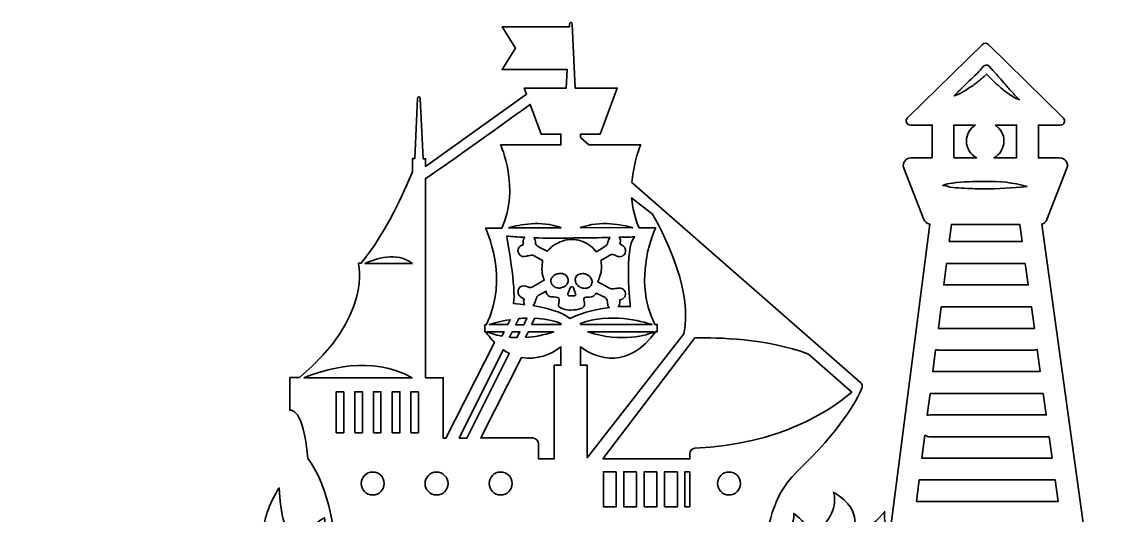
# Model space of a CAD drawing. Header units: millimetres. Extents: x 49 to 294, y 47 to 321.
# Drawn here: x 49.4 to 294.3, y 210.6 to 321.1 of the extents above; entities that cross this region are included whole.
import ezdxf

# ---------------------------------------------------------------- set-up
doc = ezdxf.new("R2010")
doc.units = ezdxf.units.MM
doc.header["$MEASUREMENT"] = 0
doc.layers.add('Layer 1', color=7, linetype='Continuous', lineweight=0)

msp = doc.modelspace()

# ---------------------------------------------------------------- linework, layer by layer
at = {"layer": 'Layer 1', "color": 18, "lineweight": 35, "true_color": 0x000000}
for points, knots in [([(291.22, 202.88), (291.22, 202.88), (287.94, 202.88), (287.94, 202.88), (287.94, 202.88), (277.88, 275.8), (277.88, 275.8), (278.38, 275.94), (278.8, 276.33), (279.01, 276.82), (279.01, 276.82), (283.49, 288.33), (283.49, 288.33), (283.92, 289.42), (283.1, 290.62), (281.9, 290.62), (281.9, 290.62), (277.11, 290.62), (277.11, 290.62), (277.11, 290.62), (277.11, 297.96), (277.11, 297.96), (277.11, 297.96), (282.01, 297.96), (282.01, 297.96), (282.86, 297.96), (283.32, 298.98), (282.68, 299.58), (282.68, 299.58), (265.89, 316.05), (265.89, 316.05), (265.5, 316.44), (264.9, 316.44), (264.55, 316.05), (264.55, 316.05), (247.76, 299.58), (247.76, 299.58), (247.16, 298.98), (247.54, 297.96), (248.43, 297.96), (248.43, 297.96), (253.33, 297.96), (253.33, 297.96), (253.33, 297.96), (253.33, 290.65), (253.33, 290.65), (253.33, 290.65), (248.53, 290.65), (248.53, 290.65), (247.37, 290.65), (246.52, 289.49), (246.94, 288.36), (246.94, 288.36), (251.42, 276.86), (251.42, 276.86), (251.67, 276.3), (252.17, 275.87), (252.77, 275.8), (252.77, 275.8), (243.77, 205.74), (243.77, 205.74), (243.35, 207.54), (242.61, 208.77), (242.61, 210.54), (242.61, 210.82), (242.64, 211.1), (242.68, 211.42), (241.34, 209.73), (238.62, 206.97), (236.36, 206.97), (236.29, 206.97), (236.18, 206.97), (236.11, 206.97), (236.11, 207.15), (236.11, 207.33), (236.11, 207.5), (236.11, 211.7), (235.02, 213.32), (231.21, 215.72), (231.39, 215.19), (231.46, 214.59), (231.46, 214.03), (231.46, 210.71), (228.74, 207.22), (225.78, 206.13), (225.39, 208.56), (224.08, 209.41), (222.32, 211), (222.32, 211), (222.32, 210.96), (222.32, 210.96), (222.32, 206.2), (218.79, 205.25), (216.18, 202.88), (216.25, 207.36), (217.35, 214.81), (222.85, 220.13), (232.94, 229.91), (236.36, 236.15), (237.56, 239.08), (237.6, 239.15), (237.6, 239.18), (237.6, 239.29), (237.7, 239.61), (237.67, 239.99), (237.35, 240.21), (237.35, 240.21), (186.06, 285.15), (186.06, 285.15), (186.41, 289.98), (188.03, 293.58), (188.03, 293.58), (188.03, 293.58), (176.42, 293.58), (176.42, 293.58), (176.42, 293.58), (174.55, 295.2), (174.55, 295.2), (174.55, 295.2), (174.55, 295.98), (174.55, 295.98), (174.55, 295.98), (178.96, 295.98), (178.96, 295.98), (178.96, 295.98), (182.77, 306.28), (182.77, 306.28), (182.77, 306.28), (173.35, 306.28), (173.35, 306.28), (173.35, 306.28), (172.65, 320.6), (172.65, 320.6), (172.61, 321.1), (172.12, 321.1), (172.09, 320.6), (172.09, 320.6), (172.05, 319.97), (172.05, 319.97), (172.05, 319.97), (156.99, 319.97), (156.99, 319.97), (156.99, 319.97), (159.98, 315.24), (159.98, 315.24), (159.98, 315.24), (156.95, 310.41), (156.95, 310.41), (156.95, 310.41), (171.56, 310.41), (171.56, 310.41), (171.56, 310.41), (171.34, 306.28), (171.34, 306.28), (171.34, 306.28), (161.92, 306.28), (161.92, 306.28), (161.92, 306.28), (162.45, 304.91), (162.45, 304.91), (162.45, 304.91), (139.81, 288.71), (139.81, 288.71), (139.81, 288.71), (139.81, 290.44), (139.81, 290.44), (139.81, 290.44), (139.28, 290.44), (139.28, 290.44), (139.28, 290.44), (138.61, 303.95), (138.61, 303.95), (138.57, 304.45), (138.08, 304.45), (138.04, 303.95), (138.04, 303.95), (137.41, 290.48), (137.41, 290.48), (137.41, 290.48), (136.88, 290.48), (136.88, 290.48), (136.88, 290.48), (136.88, 287.51), (136.88, 287.51), (135.08, 283.1), (131.13, 274.18), (125.41, 267.02), (125.41, 267.02), (124.78, 267.02), (124.78, 267.02), (124.78, 267.02), (127.99, 255.06), (111.55, 241.41), (111.55, 241.41), (109.43, 241.41), (109.43, 241.41), (109.43, 241.41), (109.43, 234.1), (109.43, 234.1), (109.43, 234.1), (112.57, 234.88), (113.42, 223.31), (113.42, 223.31), (118.29, 217.91), (119.77, 203.55), (118.53, 204.86), (117.62, 206.9), (117.16, 210.01), (114.94, 208.84), (113.74, 207.26), (113.74, 205), (113.74, 204.54), (113.81, 204.05), (113.88, 203.52), (107.63, 205.46), (107.39, 211.24), (107.03, 216.71), (104.67, 213.01), (103.47, 209.48), (103.47, 206.13), (103.47, 204.01), (103.96, 201.89), (104.95, 199.85), (104.7, 199.88), (104.49, 199.88), (104.25, 199.85), (103.12, 199.74), (102.13, 199.04), (101.32, 198.3), (94.79, 192.72), (92.32, 182.84), (95.46, 174.87), (97.47, 169.76), (101.6, 165.03), (101.04, 159.56), (100.75, 156.84), (99.34, 154.38), (97.83, 152.08), (95.5, 148.52), (92.82, 145.03), (89.25, 142.7), (88.41, 142.17), (87.49, 141.68), (86.54, 141.29), (85.2, 142.38), (83.78, 143.33), (82.87, 144.85), (81.67, 146.93), (81.49, 149.3), (82.16, 151.59), (82.87, 153.99), (84.07, 156.17), (84.6, 158.61), (85.09, 160.87), (85.02, 163.58), (83.08, 165.14), (82.66, 165.49), (82.2, 165.77), (81.67, 165.98), (80.08, 166.65), (78.21, 166.69), (76.52, 166.3), (74.26, 165.77), (72, 164.39), (70.56, 162.6), (70.06, 162), (69.67, 161.33), (69.39, 160.62), (69.29, 160.41), (69.25, 160.09), (69.43, 159.95), (69.57, 159.84), (69.74, 159.91), (69.92, 159.95), (71.75, 160.58), (72.85, 162.21), (74.4, 163.27), (75.92, 164.29), (77.82, 164.71), (79.62, 164.39), (81.88, 163.97), (82.59, 162.17), (82.41, 160.06), (81.88, 154.87), (77.51, 153.14), (77.51, 147.81), (77.51, 144.64), (78.85, 141.71), (80.29, 140.19), (79.16, 140.26), (78.07, 140.51), (77.05, 140.93), (74.51, 141.96), (72, 142.95), (69.71, 144.36), (62.79, 148.55), (58.53, 148.59), (55.17, 146.97), (51.82, 145.34), (49.53, 141.78), (49.42, 138.11), (49.39, 136.7), (49.67, 135.22), (50.38, 134.02), (52, 131.3), (56.09, 130.39), (58.7, 132.19), (59.94, 133.03), (60.89, 134.37), (62.09, 135.22), (62.09, 135.29), (62.09, 135.29), (62.09, 135.33), (62.09, 135.36), (62.09, 135.4), (62.05, 135.4), (62.05, 135.43), (62.02, 135.47), (62.02, 135.5), (61.98, 135.57), (61.95, 135.64), (61.91, 135.68), (61.88, 135.71), (61.84, 135.75), (61.84, 135.75), (61.81, 135.75), (61.81, 135.78), (61.77, 135.78), (61.74, 135.82), (61.7, 135.82), (61.7, 135.85), (61.7, 135.85), (61.63, 135.89), (61.63, 135.89), (61.59, 135.89), (61.56, 135.93), (61.56, 135.93), (61.45, 135.96), (61.31, 136), (61.17, 136), (61.14, 136), (61.14, 136), (61.1, 136), (61, 136), (60.85, 136.03), (60.78, 136.07), (60.71, 136.07), (60.71, 136.1), (60.64, 136.1), (59.97, 136), (59.37, 135.75), (58.81, 135.43), (58.14, 135.04), (57.57, 134.48), (56.83, 134.23), (55.03, 133.6), (53.02, 135.18), (52.74, 137.05), (52.46, 138.92), (53.55, 140.79), (55.03, 141.92), (56.59, 143.09), (58.6, 143.69), (60.57, 143.47), (63.85, 143.16), (66.5, 140.86), (69.39, 139.21), (72.57, 137.41), (76.2, 136.35), (79.83, 136.17), (79.94, 135.71), (80.36, 135.33), (80.82, 135.33), (81.17, 135.33), (81.49, 135.57), (81.6, 136.14), (81.88, 136.14), (82.2, 136.17), (82.48, 136.21), (82.55, 135.68), (82.8, 135.43), (83.04, 135.43), (83.4, 135.43), (83.78, 135.82), (84, 136.38), (84.38, 136.45), (84.7, 136.49), (85.09, 136.56), (85.34, 136.17), (85.76, 136), (86.18, 136), (86.82, 136), (87.45, 136.38), (87.52, 137.12), (87.81, 137.2), (88.09, 137.3), (88.41, 137.37), (88.79, 137.05), (89.15, 136.88), (89.54, 136.88), (90.17, 136.88), (90.7, 137.34), (90.88, 138.15), (91.37, 138.32), (91.83, 138.5), (92.32, 138.68), (92.46, 138.04), (92.75, 137.76), (93.06, 137.76), (93.59, 137.76), (94.26, 138.5), (94.54, 139.49), (95.25, 139.74), (95.96, 140.02), (96.66, 140.26), (96.91, 140.34), (97.3, 140.44), (97.44, 140.19), (96.84, 138.85), (96.2, 137.48), (95.53, 136.1), (89.11, 134.44), (82.34, 134.13), (76.31, 131.13), (75.67, 130.81), (75, 130.46), (74.4, 130.07), (73.38, 129.65), (72.5, 129.01), (71.93, 127.92), (71.33, 127.14), (70.91, 126.26), (70.8, 125.2), (70.49, 122.03), (72.74, 118.89), (74.33, 116.21), (73.17, 115.89), (72.07, 115.53), (70.91, 115.22), (67.31, 114.19), (63.57, 113.1), (60.82, 110.6), (58.07, 108.09), (56.52, 103.75), (58.42, 100.54), (60.68, 96.63), (66.53, 96.13), (69.04, 92.36), (70.2, 90.63), (70.41, 88.55), (70.49, 86.43), (70.52, 86.4), (70.52, 86.4), (70.56, 86.36), (70.63, 86.32), (70.66, 86.29), (70.7, 86.29), (70.7, 86.29), (70.7, 86.29), (70.7, 86.25), (70.73, 86.25), (70.77, 86.22), (70.77, 86.22), (70.8, 86.22), (70.8, 86.22), (70.84, 86.22), (70.84, 86.22), (70.87, 86.25), (70.87, 86.25), (70.91, 86.29), (70.91, 86.29), (70.94, 86.32), (70.94, 86.32), (70.98, 86.36), (70.98, 86.36), (70.98, 86.4), (71.01, 86.43), (71.05, 86.43), (72.04, 90.56), (70.2, 95.29), (66.53, 97.44), (64.7, 98.53), (62.34, 99.17), (61.31, 101.07), (60.22, 103.01), (61.1, 105.59), (62.72, 107.1), (64.35, 108.62), (66.53, 109.36), (68.69, 110.07), (69.07, 110.21), (69.53, 110.31), (69.92, 110.45), (70.13, 110), (70.52, 109.75), (70.91, 109.75), (71.4, 109.75), (71.86, 110.17), (71.9, 111.16), (71.9, 111.16), (71.9, 111.13), (71.9, 111.13), (72.64, 111.37), (73.38, 111.62), (74.15, 111.83), (74.54, 111.48), (75, 111.3), (75.42, 111.3), (75.92, 111.3), (76.27, 111.62), (76.27, 112.36), (76.27, 112.43), (76.27, 112.47), (76.27, 112.54), (76.41, 112.61), (76.59, 112.64), (76.73, 112.68), (76.8, 112.47), (76.84, 112.29), (76.94, 112.11), (77.19, 111.55), (77.4, 110.95), (77.58, 110.31), (77.79, 109.61), (77.89, 108.87), (77.96, 108.16), (78, 107.91), (78.18, 107.56), (78.35, 107.67), (78.42, 107.7), (78.42, 107.74), (78.46, 107.77), (79.41, 109.15), (79.66, 110.95), (79.23, 112.54), (79.76, 112.68), (80.29, 113.07), (80.29, 113.81), (80.29, 113.88), (80.29, 113.88), (80.29, 113.95), (80.57, 114.05), (80.82, 114.19), (81.14, 114.34), (81.53, 114.55), (81.99, 114.76), (82.37, 115.01), (82.62, 114.79), (82.94, 114.72), (83.29, 114.72), (83.89, 114.72), (84.46, 115.08), (84.46, 115.92), (84.46, 116.03), (84.46, 116.17), (84.42, 116.31), (84.81, 116.56), (85.16, 116.84), (85.55, 117.09), (85.8, 116.84), (86.18, 116.7), (86.57, 116.7), (87.28, 116.7), (87.95, 117.19), (87.95, 118.18), (87.95, 118.39), (87.91, 118.57), (87.88, 118.78), (88.3, 119.1), (88.72, 119.45), (89.18, 119.77), (89.32, 119.66), (89.57, 119.59), (89.82, 119.59), (90.63, 119.59), (91.79, 120.19), (91.79, 121.21), (91.79, 121.39), (91.76, 121.57), (91.72, 121.74), (91.86, 121.85), (92.04, 121.99), (92.18, 122.13), (92.64, 122.52), (93.13, 122.91), (93.59, 123.3), (93.7, 123.3), (93.8, 123.26), (93.91, 123.26), (94.93, 123.26), (95.89, 123.72), (95.89, 124.57), (95.89, 124.74), (95.81, 124.95), (95.74, 125.17), (96.13, 125.55), (96.59, 125.94), (96.98, 126.33), (97.23, 126.22), (97.47, 126.15), (97.68, 126.15), (98.53, 126.15), (99.02, 126.89), (99.02, 127.67), (99.02, 127.92), (98.99, 128.09), (98.92, 128.34), (100.47, 130.14), (101.81, 132.04), (102.83, 134.2), (103.12, 130.1), (101.18, 126.15), (98.85, 122.84), (96.52, 119.49), (93.63, 116.52), (91.55, 112.99), (89.15, 109.01), (87.81, 104.49), (87.63, 99.84), (87.56, 97.75), (87.7, 95.6), (88.58, 93.7), (89.11, 92.53), (89.85, 91.55), (90.7, 90.59), (93.03, 87.98), (96.13, 85.97), (99.55, 85.2), (102.98, 84.46), (106.79, 85.09), (109.61, 87.14), (112.47, 89.22), (114.23, 92.78), (113.84, 96.27), (113.49, 99.41), (111.58, 102.55), (112.61, 105.55), (113.24, 107.35), (114.94, 108.73), (116.84, 108.97), (118.75, 109.26), (120.69, 108.48), (121.99, 107.07), (124.07, 104.81), (124.04, 100.89), (121.92, 98.64), (120.9, 97.54), (119.49, 96.84), (118.39, 95.74), (116.84, 94.19), (116.24, 92), (116.13, 89.78), (116.17, 89.68), (116.21, 89.54), (116.24, 89.46), (116.28, 89.43), (116.28, 89.39), (116.31, 89.36), (116.31, 89.32), (116.35, 89.32), (116.35, 89.29), (116.35, 89.29), (116.38, 89.25), (116.38, 89.25), (116.42, 89.25), (116.42, 89.22), (116.45, 89.22), (116.49, 89.25), (116.52, 89.25), (116.52, 89.29), (116.56, 89.32), (116.59, 89.32), (116.59, 89.36), (116.59, 89.36), (116.63, 89.39), (116.63, 89.39), (116.66, 89.43), (116.7, 89.46), (116.7, 89.46), (116.73, 89.5), (116.73, 89.54), (116.77, 89.54), (116.77, 89.57), (116.8, 89.57), (116.8, 89.61), (116.8, 89.64), (116.84, 89.68), (116.84, 89.68), (117.09, 90.63), (117.4, 91.55), (117.93, 92.36), (117.86, 92.04), (117.86, 91.69), (117.86, 91.37), (117.86, 89.22), (119.17, 87.35), (121, 86.5), (121, 86.5), (120.61, 81.99), (120.61, 81.99), (120.61, 81.99), (117.19, 81.99), (117.19, 81.99), (116.31, 81.99), (115.57, 81.28), (115.57, 80.36), (115.57, 79.48), (116.28, 78.74), (117.19, 78.74), (117.19, 78.74), (120.33, 78.74), (120.33, 78.74), (120.33, 78.74), (118.82, 61.17), (118.82, 61.17), (118.64, 59.27), (116.77, 58), (114.97, 58.6), (108.55, 60.75), (105.06, 65.44), (103.12, 69.64), (104.32, 68.47), (105.94, 67.77), (107.6, 67.66), (107.99, 67.63), (108.16, 68.05), (107.95, 68.37), (105.59, 71.01), (103.82, 73.87), (102.98, 77.36), (102.91, 77.72), (102.45, 77.79), (102.24, 77.51), (98.11, 71.51), (98.78, 67.45), (98.85, 66.78), (98.88, 66.36), (99.48, 66.25), (99.66, 66.68), (100.15, 67.84), (100.68, 68.93), (101.46, 69.89), (104.78, 49.04), (120.79, 46.85), (123.08, 46.64), (123.08, 46.64), (123.08, 46.6), (123.08, 46.6), (123.08, 46.6), (123.15, 46.6), (123.23, 46.6), (123.3, 46.6), (123.37, 46.6), (123.37, 46.6), (123.37, 46.6), (123.37, 46.64), (123.37, 46.64), (125.62, 46.85), (141.11, 49), (144.85, 68.79), (144.85, 68.79), (144.85, 54.79), (144.85, 54.79), (144.85, 53.2), (146.12, 51.93), (147.71, 51.93), (149.3, 51.93), (150.57, 53.2), (150.57, 54.79), (150.57, 54.79), (150.57, 197.17), (150.57, 197.17), (150.57, 197.17), (291.43, 197.17), (291.43, 197.17), (293.02, 197.17), (294.29, 198.44), (294.29, 200.03), (294.08, 201.61), (292.81, 202.88), (291.22, 202.88)], [0, 0, 0, 0, 1, 1, 1, 2, 2, 2, 3, 3, 3, 4, 4, 4, 5, 5, 5, 6, 6, 6, 7, 7, 7, 8, 8, 8, 9, 9, 9, 10, 10, 10, 11, 11, 11, 12, 12, 12, 13, 13, 13, 14, 14, 14, 15, 15, 15, 16, 16, 16, 17, 17, 17, 18, 18, 18, 19, 19, 19, 20, 20, 20, 21, 21, 21, 22, 22, 22, 23, 23, 23, 24, 24, 24, 25, 25, 25, 26, 26, 26, 27, 27, 27, 28, 28, 28, 29, 29, 29, 30, 30, 30, 31, 31, 31, 32, 32, 32, 33, 33, 33, 34, 34, 34, 35, 35, 35, 36, 36, 36, 37, 37, 37, 38, 38, 38, 39, 39, 39, 40, 40, 40, 41, 41, 41, 42, 42, 42, 43, 43, 43, 44, 44, 44, 45, 45, 45, 46, 46, 46, 47, 47, 47, 48, 48, 48, 49, 49, 49, 50, 50, 50, 51, 51, 51, 52, 52, 52, 53, 53, 53, 54, 54, 54, 55, 55, 55, 56, 56, 56, 57, 57, 57, 58, 58, 58, 59, 59, 59, 60, 60, 60, 61, 61, 61, 62, 62, 62, 63, 63, 63, 64, 64, 64, 65, 65, 65, 66, 66, 66, 67, 67, 67, 68, 68, 68, 69, 69, 69, 70, 70, 70, 71, 71, 71, 72, 72, 72, 73, 73, 73, 74, 74, 74, 75, 75, 75, 76, 76, 76, 77, 77, 77, 78, 78, 78, 79, 79, 79, 80, 80, 80, 81, 81, 81, 82, 82, 82, 83, 83, 83, 84, 84, 84, 85, 85, 85, 86, 86, 86, 87, 87, 87, 88, 88, 88, 89, 89, 89, 90, 90, 90, 91, 91, 91, 92, 92, 92, 93, 93, 93, 94, 94, 94, 95, 95, 95, 96, 96, 96, 97, 97, 97, 98, 98, 98, 99, 99, 99, 100, 100, 100, 101, 101, 101, 102, 102, 102, 103, 103, 103, 104, 104, 104, 105, 105, 105, 106, 106, 106, 107, 107, 107, 108, 108, 108, 109, 109, 109, 110, 110, 110, 111, 111, 111, 112, 112, 112, 113, 113, 113, 114, 114, 114, 115, 115, 115, 116, 116, 116, 117, 117, 117, 118, 118, 118, 119, 119, 119, 120, 120, 120, 121, 121, 121, 122, 122, 122, 123, 123, 123, 124, 124, 124, 125, 125, 125, 126, 126, 126, 127, 127, 127, 128, 128, 128, 129, 129, 129, 130, 130, 130, 131, 131, 131, 132, 132, 132, 133, 133, 133, 134, 134, 134, 135, 135, 135, 136, 136, 136, 137, 137, 137, 138, 138, 138, 139, 139, 139, 140, 140, 140, 141, 141, 141, 142, 142, 142, 143, 143, 143, 144, 144, 144, 145, 145, 145, 146, 146, 146, 147, 147, 147, 148, 148, 148, 149, 149, 149, 150, 150, 150, 151, 151, 151, 152, 152, 152, 153, 153, 153, 154, 154, 154, 155, 155, 155, 156, 156, 156, 157, 157, 157, 158, 158, 158, 159, 159, 159, 160, 160, 160, 161, 161, 161, 162, 162, 162, 163, 163, 163, 164, 164, 164, 165, 165, 165, 166, 166, 166, 167, 167, 167, 168, 168, 168, 169, 169, 169, 170, 170, 170, 171, 171, 171, 172, 172, 172, 173, 173, 173, 174, 174, 174, 175, 175, 175, 176, 176, 176, 177, 177, 177, 178, 178, 178, 179, 179, 179, 180, 180, 180, 181, 181, 181, 182, 182, 182, 183, 183, 183, 184, 184, 184, 185, 185, 185, 186, 186, 186, 187, 187, 187, 188, 188, 188, 189, 189, 189, 190, 190, 190, 191, 191, 191, 192, 192, 192, 193, 193, 193, 194, 194, 194, 195, 195, 195, 196, 196, 196, 197, 197, 197, 198, 198, 198, 199, 199, 199, 200, 200, 200, 201, 201, 201, 202, 202, 202, 203, 203, 203, 204, 204, 204, 205, 205, 205, 206, 206, 206, 207, 207, 207, 208, 208, 208, 209, 209, 209, 210, 210, 210, 211, 211, 211, 212, 212, 212, 213, 213, 213, 214, 214, 214, 215, 215, 215, 216, 216, 216, 217, 217, 217, 218, 218, 218, 219, 219, 219, 220, 220, 220, 221, 221, 221, 222, 222, 222, 223, 223, 223, 224, 224, 224, 225, 225, 225, 226, 226, 226, 227, 227, 227, 228, 228, 228, 229, 229, 229, 230, 230, 230, 231, 231, 231, 232, 232, 232, 233, 233, 233, 234, 234, 234, 235, 235, 235, 236, 236, 236, 237, 237, 237, 238, 238, 238, 239, 239, 239, 240, 240, 240, 241, 241, 241, 242, 242, 242, 243, 243, 243, 244, 244, 244, 245, 245, 245, 246, 246, 246, 247, 247, 247, 248, 248, 248, 249, 249, 249, 250, 250, 250, 251, 251, 251, 252, 252, 252, 253, 253, 253, 254, 254, 254, 255, 255, 255, 256, 256, 256, 257, 257, 257, 258, 258, 258, 259, 259, 259, 260, 260, 260, 260]), ([(259.93, 306.25), (259.93, 306.25), (261.62, 307.87), (261.62, 307.87), (262.18, 308.4), (262.75, 308.96), (263.28, 309.49), (263.81, 310.02), (264.34, 310.59), (264.83, 311.15), (265.11, 311.5), (265.64, 311.54), (265.99, 311.22), (266.03, 311.19), (266.03, 311.19), (266.07, 311.15), (267.23, 309.92), (268.32, 308.65), (269.42, 307.38), (269.95, 306.74), (270.51, 306.11), (271.07, 305.51), (271.6, 304.87), (272.24, 304.27), (272.84, 303.64), (272.03, 303.95), (271.29, 304.38), (270.58, 304.87), (269.87, 305.36), (269.17, 305.89), (268.53, 306.46), (267.44, 307.38), (266.45, 308.4), (265.5, 309.42), (265.11, 309.03), (264.76, 308.72), (264.37, 308.36), (263.77, 307.83), (263.14, 307.34), (262.47, 306.88), (261.8, 306.42), (261.13, 306), (260.46, 305.58), (259.75, 305.19), (259.04, 304.8), (258.3, 304.52), (258.8, 305.15), (259.36, 305.68), (259.93, 306.25)], [0, 0, 0, 0, 1, 1, 1, 2, 2, 2, 3, 3, 3, 4, 4, 4, 5, 5, 5, 6, 6, 6, 7, 7, 7, 8, 8, 8, 9, 9, 9, 10, 10, 10, 11, 11, 11, 12, 12, 12, 13, 13, 13, 14, 14, 14, 15, 15, 15, 16, 16, 16, 16]), ([(170.14, 295.98), (170.14, 295.98), (170.14, 293.55), (170.14, 293.55), (170.14, 293.55), (156.63, 293.55), (156.63, 293.55), (156.63, 293.55), (161.01, 283.88), (156.92, 274.92), (156.92, 274.92), (153.25, 274.92), (153.25, 274.92), (153.25, 274.92), (158.71, 263.6), (153.39, 253.26), (153.39, 253.26), (153.11, 253.26), (153.11, 253.26), (153.11, 253.26), (153.11, 251.64), (153.11, 251.64), (153.11, 251.64), (153.32, 251.64), (153.32, 251.64), (153.95, 250.75), (154.59, 249.98), (155.26, 249.31), (155.26, 249.31), (144.39, 227.86), (144.39, 227.86), (144.39, 227.86), (143.79, 227.86), (143.79, 227.86), (143.79, 227.86), (143.79, 241.37), (143.79, 241.37), (143.79, 241.37), (139.81, 241.37), (139.81, 241.37), (139.81, 241.37), (139.81, 286.03), (139.81, 286.03), (144.14, 288.82), (159.28, 299.72), (163.27, 302.61), (163.27, 302.61), (165.73, 295.98), (165.73, 295.98), (165.73, 295.98), (170.14, 295.98), (170.14, 295.98), (170.14, 295.98), (170.14, 295.98), (170.14, 295.98)], [0, 0, 0, 0, 1, 1, 1, 2, 2, 2, 3, 3, 3, 4, 4, 4, 5, 5, 5, 6, 6, 6, 7, 7, 7, 8, 8, 8, 9, 9, 9, 10, 10, 10, 11, 11, 11, 12, 12, 12, 13, 13, 13, 14, 14, 14, 15, 15, 15, 16, 16, 16, 17, 17, 17, 18, 18, 18, 18]), ([(258.16, 297.96), (258.16, 297.96), (262.96, 297.96), (262.96, 297.96), (261.76, 297.22), (260.98, 295.87), (260.98, 294.39), (260.98, 292.77), (261.9, 291.36), (263.24, 290.65), (263.24, 290.65), (258.16, 290.65), (258.16, 290.65), (258.16, 290.65), (258.16, 297.96), (258.16, 297.96)], [0, 0, 0, 0, 1, 1, 1, 2, 2, 2, 3, 3, 3, 4, 4, 4, 5, 5, 5, 5]), ([(267.41, 297.96), (267.41, 297.96), (272.2, 297.96), (272.2, 297.96), (272.2, 297.96), (272.2, 290.65), (272.2, 290.65), (272.2, 290.65), (267.12, 290.65), (267.12, 290.65), (268.46, 291.36), (269.38, 292.77), (269.38, 294.39), (269.42, 295.91), (268.6, 297.22), (267.41, 297.96)], [0, 0, 0, 0, 1, 1, 1, 2, 2, 2, 3, 3, 3, 4, 4, 4, 5, 5, 5, 5]), ([(257.85, 284.97), (260.21, 285.33), (262.82, 285.33), (265.08, 285.36), (268.25, 285.4), (271.46, 285.15), (274.53, 284.23), (271.29, 283.85), (268.04, 283.7), (264.76, 283.7), (263.14, 283.7), (261.51, 283.77), (259.86, 283.88), (259.01, 283.95), (258.13, 283.95), (257.28, 284.09), (256.89, 284.16), (255.98, 284.59), (255.66, 284.48), (256.36, 284.73), (257.07, 284.87), (257.85, 284.97)], [0, 0, 0, 0, 1, 1, 1, 2, 2, 2, 3, 3, 3, 4, 4, 4, 5, 5, 5, 6, 6, 6, 7, 7, 7, 7]), ([(197.7, 251.21), (197.7, 251.21), (176.04, 223.48), (176.04, 223.48), (176.04, 223.48), (176.04, 244.19), (176.04, 244.19), (176.04, 244.19), (174.52, 244.19), (174.52, 244.19), (174.52, 244.19), (174.52, 248.29), (174.52, 248.29), (178.33, 245.39), (185.49, 243.38), (191.31, 251.67), (191.31, 251.67), (191.7, 251.67), (191.7, 251.67), (191.7, 251.67), (191.7, 253.29), (191.7, 253.29), (191.7, 253.29), (191.21, 253.29), (191.21, 253.29), (185.88, 263.63), (191.35, 274.96), (191.35, 274.96), (191.35, 274.96), (187.68, 274.96), (187.68, 274.96), (186.65, 277.21), (186.16, 279.47), (185.98, 281.66), (185.98, 281.66), (190.68, 278.06), (190.68, 278.06), (194.2, 271.74), (199.53, 260.39), (197.7, 251.21)], [0, 0, 0, 0, 1, 1, 1, 2, 2, 2, 3, 3, 3, 4, 4, 4, 5, 5, 5, 6, 6, 6, 7, 7, 7, 8, 8, 8, 9, 9, 9, 10, 10, 10, 11, 11, 11, 12, 12, 12, 13, 13, 13, 13]), ([(158.4, 274.99), (160.87, 275.7), (165.63, 276.61), (170.14, 275.03), (170.14, 275.03), (170.14, 274.99), (170.14, 274.99), (170.14, 274.99), (158.4, 274.99), (158.4, 274.99)], [0, 0, 0, 0, 1, 1, 1, 2, 2, 2, 3, 3, 3, 3]), ([(186.27, 274.99), (186.27, 274.99), (174.52, 275.03), (174.52, 275.03), (179.03, 276.61), (183.8, 275.7), (186.27, 274.99)], [0, 0, 0, 0, 1, 1, 1, 2, 2, 2, 2]), ([(257.14, 271.89), (257.14, 271.89), (257.63, 275.73), (257.63, 275.73), (257.63, 275.73), (263.84, 275.73), (263.84, 275.73), (263.84, 275.73), (266.52, 275.73), (266.52, 275.73), (266.52, 275.73), (272.94, 275.73), (272.94, 275.73), (272.94, 275.73), (273.47, 271.89), (273.47, 271.89), (273.47, 271.89), (257.14, 271.89), (257.14, 271.89)], [0, 0, 0, 0, 1, 1, 1, 2, 2, 2, 3, 3, 3, 4, 4, 4, 5, 5, 5, 6, 6, 6, 6]), ([(162.03, 272.84), (161.78, 272.59), (161.68, 272.24), (161.68, 271.89), (161.68, 271.89), (161.68, 271.18), (161.68, 271.18), (161.68, 271.15), (161.68, 271.15), (161.64, 271.11), (161.64, 271.11), (161.64, 271.11), (161.61, 271.11), (161.25, 271.07), (160.97, 270.9), (160.76, 270.62), (160.55, 270.33), (160.44, 270.02), (160.51, 269.66), (160.62, 268.96), (161.25, 268.46), (161.96, 268.53), (161.96, 268.53), (162.38, 268.6), (162.38, 268.6), (162.42, 268.6), (162.45, 268.6), (162.49, 268.64), (162.56, 268.64), (163.16, 268.78), (163.48, 268.85), (163.58, 268.89), (163.65, 268.85), (163.76, 268.82), (163.76, 268.82), (164.01, 268.75), (164.01, 268.75), (164.01, 268.75), (166.02, 267.65), (166.02, 267.65), (166.02, 267.62), (166.02, 267.58), (166.02, 267.55), (165.91, 266.77), (165.73, 264.87), (166.23, 263.74), (166.3, 263.56), (166.37, 263.42), (166.44, 263.28), (166.44, 263.28), (164.57, 262.22), (164.57, 262.22), (164.57, 262.22), (164.04, 261.9), (164.04, 261.9), (164.04, 261.9), (163.83, 261.76), (163.83, 261.76), (163.51, 261.55), (163.09, 261.51), (162.74, 261.73), (162.74, 261.73), (162.52, 261.83), (162.52, 261.83), (162.35, 261.9), (162.1, 261.97), (161.89, 261.97), (161.36, 261.97), (160.9, 261.73), (160.69, 261.3), (160.51, 260.98), (160.48, 260.6), (160.58, 260.24), (160.69, 259.89), (160.9, 259.61), (161.25, 259.4), (161.25, 259.4), (161.85, 259.04), (161.85, 259.04), (161.89, 259.04), (161.89, 259.01), (161.89, 258.97), (161.89, 258.97), (161.89, 258.97), (161.89, 258.94), (161.75, 258.62), (161.75, 258.27), (161.89, 257.95), (161.92, 257.88), (161.96, 257.81), (162, 257.74), (160.51, 257.92), (159.49, 258.02), (159.49, 258.02), (160.23, 260.91), (158.01, 273.09), (158.01, 273.09), (159.1, 273.01), (160.48, 272.91), (162.03, 272.84)], [0, 0, 0, 0, 1, 1, 1, 2, 2, 2, 3, 3, 3, 4, 4, 4, 5, 5, 5, 6, 6, 6, 7, 7, 7, 8, 8, 8, 9, 9, 9, 10, 10, 10, 11, 11, 11, 12, 12, 12, 13, 13, 13, 14, 14, 14, 15, 15, 15, 16, 16, 16, 17, 17, 17, 18, 18, 18, 19, 19, 19, 20, 20, 20, 21, 21, 21, 22, 22, 22, 23, 23, 23, 24, 24, 24, 25, 25, 25, 26, 26, 26, 27, 27, 27, 28, 28, 28, 29, 29, 29, 30, 30, 30, 31, 31, 31, 32, 32, 32, 33, 33, 33, 33]), ([(181.15, 272.8), (181.12, 272.73), (181.05, 272.66), (181.01, 272.59), (181.01, 272.59), (180.83, 272.2), (180.83, 272.2), (180.8, 272.17), (180.8, 272.13), (180.8, 272.1), (180.76, 272.06), (180.55, 271.46), (180.45, 271.18), (180.41, 271.11), (180.34, 271.04), (180.27, 270.97), (180.27, 270.97), (178.86, 270.05), (178.86, 270.05), (178.86, 270.05), (178.05, 269.59), (178.05, 269.59), (177.55, 270.23), (176.99, 270.76), (176.39, 271.18), (175.22, 271.99), (173.92, 272.38), (172.54, 272.38), (171.2, 272.38), (169.72, 271.85), (168.45, 270.97), (167.92, 270.58), (167.43, 270.16), (167.08, 269.7), (167.08, 269.7), (166.76, 269.87), (166.76, 269.87), (166.76, 269.87), (165.28, 270.65), (165.28, 270.65), (165.28, 270.65), (165.03, 270.76), (165.03, 270.76), (164.68, 270.93), (164.43, 271.29), (164.43, 271.67), (164.43, 271.67), (164.43, 271.92), (164.43, 271.92), (164.39, 272.13), (164.32, 272.34), (164.22, 272.52), (164.18, 272.59), (164.15, 272.66), (164.08, 272.7), (169.58, 272.63), (176.46, 272.7), (181.15, 272.8)], [0, 0, 0, 0, 1, 1, 1, 2, 2, 2, 3, 3, 3, 4, 4, 4, 5, 5, 5, 6, 6, 6, 7, 7, 7, 8, 8, 8, 9, 9, 9, 10, 10, 10, 11, 11, 11, 12, 12, 12, 13, 13, 13, 14, 14, 14, 15, 15, 15, 16, 16, 16, 17, 17, 17, 18, 18, 18, 19, 19, 19, 19]), ([(179.11, 267.62), (179.11, 267.62), (180.52, 268.46), (180.52, 268.46), (180.52, 268.46), (181.12, 268.82), (181.12, 268.82), (181.12, 268.82), (181.26, 268.89), (181.26, 268.89), (181.54, 269.03), (182, 269.03), (182.32, 268.82), (182.32, 268.82), (182.53, 268.68), (182.53, 268.68), (182.74, 268.57), (182.99, 268.5), (183.23, 268.5), (183.48, 268.5), (183.69, 268.57), (183.9, 268.64), (184.11, 268.75), (184.26, 268.89), (184.4, 269.06), (184.61, 269.38), (184.64, 269.73), (184.57, 270.12), (184.5, 270.47), (184.29, 270.79), (183.97, 271), (183.97, 271), (183.37, 271.39), (183.37, 271.39), (183.37, 271.39), (183.34, 271.43), (183.34, 271.43), (183.34, 271.43), (183.34, 271.46), (183.34, 271.46), (183.48, 271.78), (183.52, 272.13), (183.41, 272.45), (183.37, 272.59), (183.27, 272.73), (183.2, 272.84), (185.31, 272.87), (186.65, 272.94), (186.65, 272.94), (184.22, 270.37), (185.7, 257.32), (185.7, 257.32), (184.79, 257.35), (183.87, 257.35), (183.02, 257.32), (183.2, 257.53), (183.3, 257.81), (183.3, 258.13), (183.3, 258.13), (183.34, 258.83), (183.34, 258.83), (183.34, 258.87), (183.34, 258.87), (183.37, 258.87), (183.37, 258.87), (183.37, 258.87), (183.41, 258.87), (183.76, 258.9), (184.08, 259.04), (184.29, 259.33), (184.5, 259.57), (184.61, 259.93), (184.61, 260.28), (184.57, 260.63), (184.43, 260.95), (184.15, 261.16), (183.9, 261.37), (183.55, 261.48), (183.2, 261.48), (183.2, 261.48), (182.77, 261.44), (182.77, 261.44), (182.74, 261.44), (182.7, 261.44), (182.67, 261.41), (182.6, 261.41), (182, 261.3), (181.68, 261.27), (181.57, 261.27), (181.5, 261.27), (181.4, 261.3), (181.4, 261.3), (181.01, 261.48), (181.01, 261.48), (181.01, 261.48), (178.4, 262.85), (178.4, 262.85), (178.4, 262.89), (178.44, 262.93), (178.44, 262.96), (178.44, 263), (178.47, 263.03), (178.47, 263.07), (178.65, 263.42), (178.82, 263.91), (179.03, 264.62), (179.18, 265.11), (179.21, 265.64), (179.21, 266.14), (179.21, 266.74), (179.14, 267.3), (179.11, 267.62)], [0, 0, 0, 0, 1, 1, 1, 2, 2, 2, 3, 3, 3, 4, 4, 4, 5, 5, 5, 6, 6, 6, 7, 7, 7, 8, 8, 8, 9, 9, 9, 10, 10, 10, 11, 11, 11, 12, 12, 12, 13, 13, 13, 14, 14, 14, 15, 15, 15, 16, 16, 16, 17, 17, 17, 18, 18, 18, 19, 19, 19, 20, 20, 20, 21, 21, 21, 22, 22, 22, 23, 23, 23, 24, 24, 24, 25, 25, 25, 26, 26, 26, 27, 27, 27, 28, 28, 28, 29, 29, 29, 30, 30, 30, 31, 31, 31, 32, 32, 32, 33, 33, 33, 34, 34, 34, 35, 35, 35, 36, 36, 36, 37, 37, 37, 37]), ([(136.88, 266.95), (136.88, 266.95), (126.26, 266.95), (126.26, 266.95), (128.59, 268.08), (133.35, 269.73), (136.88, 266.95)], [0, 0, 0, 0, 1, 1, 1, 2, 2, 2, 2]), ([(274.14, 266.98), (274.14, 266.98), (274.81, 262.18), (274.81, 262.18), (274.81, 262.18), (255.91, 262.18), (255.91, 262.18), (255.91, 262.18), (256.54, 266.98), (256.54, 266.98), (256.54, 266.98), (274.14, 266.98), (274.14, 266.98)], [0, 0, 0, 0, 1, 1, 1, 2, 2, 2, 3, 3, 3, 4, 4, 4, 4]), ([(171.63, 262.54), (171.49, 262.25), (171.24, 262.01), (170.96, 261.83), (170.71, 261.69), (170.43, 261.58), (170.14, 261.51), (170, 261.48), (169.83, 261.48), (169.69, 261.48), (169.37, 261.48), (169.09, 261.55), (168.84, 261.66), (168.8, 261.66), (168.77, 261.69), (168.73, 261.73), (168.7, 261.76), (168.66, 261.76), (168.63, 261.8), (168.59, 261.83), (168.56, 261.83), (168.52, 261.87), (168.2, 262.08), (167.99, 262.4), (167.92, 262.75), (167.85, 263.07), (167.92, 263.38), (168.06, 263.67), (168.1, 263.74), (168.13, 263.81), (168.17, 263.84), (168.24, 263.91), (168.28, 263.98), (168.35, 264.09), (168.59, 264.34), (168.95, 264.55), (169.33, 264.65), (169.4, 264.65), (169.44, 264.69), (169.51, 264.69), (169.55, 264.69), (169.62, 264.69), (169.65, 264.72), (169.72, 264.72), (169.83, 264.72), (169.9, 264.76), (170.74, 264.8), (171.52, 264.34), (171.7, 263.63), (171.7, 263.6), (171.73, 263.56), (171.73, 263.53), (171.73, 263.49), (171.73, 263.45), (171.73, 263.42), (171.84, 263.07), (171.77, 262.78), (171.63, 262.54)], [0, 0, 0, 0, 1, 1, 1, 2, 2, 2, 3, 3, 3, 4, 4, 4, 5, 5, 5, 6, 6, 6, 7, 7, 7, 8, 8, 8, 9, 9, 9, 10, 10, 10, 11, 11, 11, 12, 12, 12, 13, 13, 13, 14, 14, 14, 15, 15, 15, 16, 16, 16, 17, 17, 17, 18, 18, 18, 19, 19, 19, 19]), ([(173.35, 263.35), (173.35, 263.38), (173.35, 263.42), (173.35, 263.45), (173.35, 263.49), (173.35, 263.53), (173.35, 263.56), (173.39, 263.67), (173.39, 263.77), (173.46, 263.88), (173.71, 264.48), (174.38, 264.76), (175.08, 264.72), (175.15, 264.72), (175.26, 264.72), (175.37, 264.69), (175.51, 264.65), (175.65, 264.62), (175.75, 264.58), (175.79, 264.55), (175.86, 264.55), (175.89, 264.51), (176.11, 264.41), (176.28, 264.3), (176.42, 264.2), (176.53, 264.09), (176.64, 264.02), (176.71, 263.91), (176.78, 263.84), (176.81, 263.77), (176.85, 263.7), (177.02, 263.42), (177.13, 263.1), (177.13, 262.82), (177.13, 262.64), (177.09, 262.43), (177.02, 262.25), (176.95, 262.08), (176.85, 261.94), (176.71, 261.83), (176.67, 261.8), (176.64, 261.76), (176.57, 261.73), (176.53, 261.69), (176.49, 261.69), (176.46, 261.66), (176.42, 261.62), (176.39, 261.62), (176.35, 261.58), (176.11, 261.44), (175.82, 261.41), (175.51, 261.41), (175.19, 261.41), (174.87, 261.48), (174.55, 261.62), (174.41, 261.69), (174.31, 261.76), (174.2, 261.83), (173.85, 262.08), (173.57, 262.4), (173.43, 262.78), (173.39, 262.96), (173.35, 263.14), (173.35, 263.35)], [0, 0, 0, 0, 1, 1, 1, 2, 2, 2, 3, 3, 3, 4, 4, 4, 5, 5, 5, 6, 6, 6, 7, 7, 7, 8, 8, 8, 9, 9, 9, 10, 10, 10, 11, 11, 11, 12, 12, 12, 13, 13, 13, 14, 14, 14, 15, 15, 15, 16, 16, 16, 17, 17, 17, 18, 18, 18, 19, 19, 19, 20, 20, 20, 21, 21, 21, 21]), ([(163.87, 257.53), (164.01, 257.67), (164.15, 257.81), (164.22, 258.02), (164.22, 258.02), (164.39, 258.41), (164.39, 258.41), (164.39, 258.45), (164.43, 258.48), (164.43, 258.52), (164.43, 258.59), (164.64, 259.19), (164.75, 259.47), (164.78, 259.54), (164.82, 259.64), (164.89, 259.68), (164.89, 259.68), (165.06, 259.82), (165.06, 259.82), (165.06, 259.82), (166.83, 260.81), (166.83, 260.81), (166.83, 260.77), (166.83, 260.77), (166.83, 260.74), (166.83, 260.7), (166.83, 260.7), (166.83, 260.67), (166.83, 260.63), (166.83, 260.6), (166.83, 260.56), (166.83, 260.53), (166.83, 260.49), (166.86, 260.46), (166.97, 259.93), (167.43, 259.54), (167.99, 259.5), (167.99, 259.5), (168.03, 259.5), (168.03, 259.5), (168.06, 259.5), (168.28, 259.5), (168.56, 259.5), (169.02, 259.47), (169.79, 259.36), (169.76, 258.94), (169.76, 258.59), (169.69, 258.34), (169.65, 258.09), (169.58, 257.77), (169.55, 257.53), (169.69, 257.35), (169.9, 257.1), (170.5, 256.86), (170.67, 256.79), (171.27, 256.61), (171.87, 256.54), (172.47, 256.54), (173.18, 256.54), (173.88, 256.65), (174.59, 256.89), (174.63, 256.89), (174.7, 256.93), (174.77, 256.96), (174.77, 256.96), (174.87, 257), (174.87, 257), (175.12, 257.14), (175.54, 257.46), (175.4, 258.09), (175.26, 258.59), (175.19, 259.04), (175.33, 259.26), (175.4, 259.36), (175.58, 259.43), (175.82, 259.43), (175.89, 259.43), (175.93, 259.43), (175.97, 259.43), (176.71, 259.43), (177.34, 259.43), (177.8, 260), (177.8, 260), (177.84, 260.03), (177.84, 260.03), (177.87, 260.07), (177.87, 260.1), (177.91, 260.14), (177.94, 260.21), (177.98, 260.28), (178.01, 260.35), (178.01, 260.35), (179.28, 259.75), (179.28, 259.75), (179.28, 259.75), (179.88, 259.4), (179.88, 259.4), (179.88, 259.4), (180.02, 259.33), (180.02, 259.33), (180.38, 259.15), (180.59, 258.76), (180.55, 258.37), (180.55, 258.37), (180.55, 258.13), (180.55, 258.13), (180.55, 257.88), (180.66, 257.63), (180.76, 257.42), (180.83, 257.32), (180.9, 257.21), (181.01, 257.1), (175.54, 256.5), (172.16, 254.67), (172.16, 254.67), (170.29, 256.19), (166.72, 257.03), (163.87, 257.53)], [0, 0, 0, 0, 1, 1, 1, 2, 2, 2, 3, 3, 3, 4, 4, 4, 5, 5, 5, 6, 6, 6, 7, 7, 7, 8, 8, 8, 9, 9, 9, 10, 10, 10, 11, 11, 11, 12, 12, 12, 13, 13, 13, 14, 14, 14, 15, 15, 15, 16, 16, 16, 17, 17, 17, 18, 18, 18, 19, 19, 19, 20, 20, 20, 21, 21, 21, 22, 22, 22, 23, 23, 23, 24, 24, 24, 25, 25, 25, 26, 26, 26, 27, 27, 27, 28, 28, 28, 29, 29, 29, 30, 30, 30, 31, 31, 31, 32, 32, 32, 33, 33, 33, 34, 34, 34, 35, 35, 35, 36, 36, 36, 37, 37, 37, 38, 38, 38, 39, 39, 39, 39]), ([(173.43, 260.17), (173.46, 260.07), (173.46, 259.96), (173.39, 259.86), (173.32, 259.75), (173.21, 259.72), (173.11, 259.72), (173.07, 259.72), (173.07, 259.72), (173.04, 259.72), (172.76, 259.72), (172.51, 259.72), (172.23, 259.72), (172.23, 259.72), (172.01, 259.72), (172.01, 259.72), (171.84, 259.72), (171.66, 259.86), (171.66, 260.07), (171.66, 260.1), (171.66, 260.14), (171.7, 260.17), (171.7, 260.17), (172.19, 261.51), (172.19, 261.51), (172.23, 261.66), (172.37, 261.73), (172.51, 261.73), (172.51, 261.73), (172.65, 261.73), (172.65, 261.73), (172.79, 261.73), (172.93, 261.62), (172.97, 261.51), (172.97, 261.51), (173.43, 260.17), (173.43, 260.17)], [0, 0, 0, 0, 1, 1, 1, 2, 2, 2, 3, 3, 3, 4, 4, 4, 5, 5, 5, 6, 6, 6, 7, 7, 7, 8, 8, 8, 9, 9, 9, 10, 10, 10, 11, 11, 11, 12, 12, 12, 12]), ([(255.31, 257.28), (255.31, 257.28), (275.52, 257.28), (275.52, 257.28), (275.52, 257.28), (276.19, 252.45), (276.19, 252.45), (276.12, 252.45), (276.12, 252.45), (276.05, 252.45), (276.05, 252.45), (254.71, 252.45), (254.71, 252.45), (254.71, 252.45), (255.31, 257.28), (255.31, 257.28)], [0, 0, 0, 0, 1, 1, 1, 2, 2, 2, 3, 3, 3, 4, 4, 4, 5, 5, 5, 5]), ([(161.82, 253.26), (161.82, 253.26), (160.06, 253.26), (160.06, 253.26), (160.06, 253.26), (160.06, 253.29), (160.06, 253.29), (160.06, 253.29), (160.73, 254.64), (160.73, 254.64), (161.29, 254.71), (161.89, 254.71), (162.52, 254.71), (162.52, 254.71), (161.82, 253.26), (161.82, 253.26)], [0, 0, 0, 0, 1, 1, 1, 2, 2, 2, 3, 3, 3, 4, 4, 4, 5, 5, 5, 5]), ([(163.58, 253.29), (163.58, 253.29), (164.29, 254.71), (164.29, 254.71), (166.19, 254.64), (168.17, 254.28), (170.14, 253.54), (170.14, 253.54), (170.14, 253.29), (170.14, 253.29), (170.14, 253.29), (163.58, 253.29), (163.58, 253.29)], [0, 0, 0, 0, 1, 1, 1, 2, 2, 2, 3, 3, 3, 4, 4, 4, 4]), ([(174.52, 253.29), (174.52, 253.29), (174.52, 253.54), (174.52, 253.54), (181.12, 255.98), (188.21, 254.07), (190.57, 253.29), (190.57, 253.29), (174.52, 253.29), (174.52, 253.29)], [0, 0, 0, 0, 1, 1, 1, 2, 2, 2, 3, 3, 3, 3]), ([(154.09, 253.29), (155.01, 253.61), (156.67, 254.07), (158.79, 254.39), (158.79, 254.39), (158.26, 253.29), (158.26, 253.29), (158.26, 253.29), (154.09, 253.29), (154.09, 253.29)], [0, 0, 0, 0, 1, 1, 1, 2, 2, 2, 3, 3, 3, 3]), ([(156.92, 250.72), (155.29, 251), (154.16, 251.42), (153.6, 251.67), (153.6, 251.67), (157.41, 251.67), (157.41, 251.67), (157.41, 251.67), (156.92, 250.72), (156.92, 250.72)], [0, 0, 0, 0, 1, 1, 1, 2, 2, 2, 3, 3, 3, 3]), ([(159.21, 251.67), (159.21, 251.67), (160.94, 251.67), (160.94, 251.67), (160.94, 251.67), (160.27, 250.37), (160.27, 250.37), (159.7, 250.37), (159.1, 250.44), (158.61, 250.44), (158.61, 250.44), (159.21, 251.67), (159.21, 251.67)], [0, 0, 0, 0, 1, 1, 1, 2, 2, 2, 3, 3, 3, 4, 4, 4, 4]), ([(162.81, 251.67), (162.81, 251.67), (168.52, 251.67), (168.52, 251.67), (166.23, 250.9), (164.08, 250.51), (162.21, 250.4), (162.21, 250.4), (162.81, 251.67), (162.81, 251.67)], [0, 0, 0, 0, 1, 1, 1, 2, 2, 2, 3, 3, 3, 3]), ([(191.06, 251.67), (189.55, 251), (183.87, 249.1), (176.18, 251.67), (176.18, 251.67), (191.06, 251.67), (191.06, 251.67)], [0, 0, 0, 0, 1, 1, 1, 2, 2, 2, 2]), ([(225.6, 246.7), (225.6, 246.7), (235.27, 238.13), (235.27, 238.13), (230.33, 233.89), (219.04, 226.41), (200.17, 225.6), (199.53, 225.57), (199.04, 225.07), (199.04, 224.44), (199.04, 224.44), (199.04, 223.2), (199.04, 223.2), (199.04, 223.2), (179.56, 223.2), (179.56, 223.2), (179.56, 223.2), (200.17, 250.3), (200.17, 250.3), (205.11, 250.4), (216.18, 250.19), (225.6, 246.7)], [0, 0, 0, 0, 1, 1, 1, 2, 2, 2, 3, 3, 3, 4, 4, 4, 5, 5, 5, 6, 6, 6, 7, 7, 7, 7]), ([(147.36, 227.86), (147.36, 227.86), (157.23, 247.65), (157.23, 247.65), (157.66, 247.33), (158.12, 247.09), (158.57, 246.84), (158.57, 246.84), (149.08, 227.86), (149.08, 227.86), (149.08, 227.86), (147.36, 227.86), (147.36, 227.86)], [0, 0, 0, 0, 1, 1, 1, 2, 2, 2, 3, 3, 3, 4, 4, 4, 4]), ([(163.76, 227.89), (163.76, 227.89), (152.19, 227.89), (152.19, 227.89), (152.19, 227.89), (161.33, 245.92), (161.33, 245.92), (164.78, 245.29), (168.03, 246.63), (170.14, 248.29), (170.14, 248.29), (170.14, 244.19), (170.14, 244.19), (170.14, 244.19), (168.59, 244.19), (168.59, 244.19), (168.59, 244.19), (168.59, 223.2), (168.59, 223.2), (168.59, 223.2), (165.14, 223.2), (165.14, 223.2), (165.14, 223.2), (165.14, 226.52), (165.14, 226.52), (165.14, 227.26), (164.54, 227.89), (163.76, 227.89)], [0, 0, 0, 0, 1, 1, 1, 2, 2, 2, 3, 3, 3, 4, 4, 4, 5, 5, 5, 6, 6, 6, 7, 7, 7, 8, 8, 8, 9, 9, 9, 9]), ([(254.07, 247.65), (254.25, 247.61), (254.46, 247.58), (254.6, 247.58), (254.6, 247.58), (275.98, 247.58), (275.98, 247.58), (276.26, 247.58), (276.51, 247.65), (276.79, 247.72), (276.79, 247.72), (277.49, 242.78), (277.49, 242.78), (277.49, 242.78), (253.44, 242.78), (253.44, 242.78), (253.44, 242.78), (254.07, 247.65), (254.07, 247.65)], [0, 0, 0, 0, 1, 1, 1, 2, 2, 2, 3, 3, 3, 4, 4, 4, 5, 5, 5, 6, 6, 6, 6]), ([(112.54, 241.34), (117.05, 243.24), (127.71, 246.59), (136.81, 241.34), (136.81, 241.34), (112.54, 241.34), (112.54, 241.34)], [0, 0, 0, 0, 1, 1, 1, 2, 2, 2, 2]), ([(121.5, 238.23), (121.5, 238.23), (121.5, 229.06), (121.5, 229.06), (121.5, 229.06), (119.8, 229.06), (119.8, 229.06), (119.8, 229.06), (119.8, 238.23), (119.8, 238.23), (119.8, 238.23), (121.5, 238.23), (121.5, 238.23)], [0, 0, 0, 0, 1, 1, 1, 2, 2, 2, 3, 3, 3, 4, 4, 4, 4]), ([(123.97, 229.06), (123.97, 229.06), (123.97, 238.23), (123.97, 238.23), (123.97, 238.23), (125.66, 238.23), (125.66, 238.23), (125.66, 238.23), (125.66, 229.06), (125.66, 229.06), (125.66, 229.06), (123.97, 229.06), (123.97, 229.06)], [0, 0, 0, 0, 1, 1, 1, 2, 2, 2, 3, 3, 3, 4, 4, 4, 4]), ([(128.13, 229.06), (128.13, 229.06), (128.13, 238.23), (128.13, 238.23), (128.13, 238.23), (129.82, 238.23), (129.82, 238.23), (129.82, 238.23), (129.82, 229.06), (129.82, 229.06), (129.82, 229.06), (128.13, 229.06), (128.13, 229.06)], [0, 0, 0, 0, 1, 1, 1, 2, 2, 2, 3, 3, 3, 4, 4, 4, 4]), ([(132.36, 229.06), (132.36, 229.06), (132.36, 238.23), (132.36, 238.23), (132.36, 238.23), (134.06, 238.23), (134.06, 238.23), (134.06, 238.23), (134.06, 229.06), (134.06, 229.06), (134.06, 229.06), (132.36, 229.06), (132.36, 229.06)], [0, 0, 0, 0, 1, 1, 1, 2, 2, 2, 3, 3, 3, 4, 4, 4, 4]), ([(138.22, 238.23), (138.22, 238.23), (138.22, 229.06), (138.22, 229.06), (138.22, 229.06), (136.52, 229.06), (136.52, 229.06), (136.52, 229.06), (136.52, 238.23), (136.52, 238.23), (136.52, 238.23), (138.22, 238.23), (138.22, 238.23)], [0, 0, 0, 0, 1, 1, 1, 2, 2, 2, 3, 3, 3, 4, 4, 4, 4]), ([(252.84, 237.84), (252.84, 237.84), (278.2, 237.84), (278.2, 237.84), (278.2, 237.84), (278.87, 233.05), (278.87, 233.05), (278.87, 233.05), (252.87, 233.05), (252.87, 233.05), (252.62, 233.05), (252.41, 233.01), (252.2, 232.97), (252.2, 232.97), (252.84, 237.84), (252.84, 237.84)], [0, 0, 0, 0, 1, 1, 1, 2, 2, 2, 3, 3, 3, 4, 4, 4, 5, 5, 5, 5]), ([(251.64, 228.49), (252.02, 228.28), (252.41, 228.14), (252.87, 228.14), (252.87, 228.14), (279.51, 228.14), (279.51, 228.14), (279.51, 228.14), (280.18, 223.34), (280.18, 223.34), (280.18, 223.34), (251, 223.34), (251, 223.34), (251, 223.34), (251.64, 228.49), (251.64, 228.49)], [0, 0, 0, 0, 1, 1, 1, 2, 2, 2, 3, 3, 3, 4, 4, 4, 5, 5, 5, 5]), ([(125.41, 217.7), (125.41, 219.11), (126.58, 220.27), (127.99, 220.27), (129.4, 220.31), (130.56, 219.15), (130.56, 217.7), (130.56, 216.25), (129.4, 215.12), (127.99, 215.12), (126.54, 215.12), (125.41, 216.29), (125.41, 217.7)], [0, 0, 0, 0, 1, 1, 1, 2, 2, 2, 3, 3, 3, 4, 4, 4, 4]), ([(142.28, 215.12), (140.83, 215.12), (139.7, 216.29), (139.7, 217.7), (139.7, 219.11), (140.86, 220.27), (142.28, 220.27), (143.69, 220.27), (144.85, 219.11), (144.85, 217.7), (144.85, 216.29), (143.72, 215.12), (142.28, 215.12)], [0, 0, 0, 0, 1, 1, 1, 2, 2, 2, 3, 3, 3, 4, 4, 4, 4]), ([(159.21, 217.7), (159.21, 216.25), (158.04, 215.12), (156.63, 215.12), (155.22, 215.12), (154.06, 216.29), (154.06, 217.7), (154.06, 219.11), (155.22, 220.27), (156.63, 220.27), (158.01, 220.31), (159.21, 219.15), (159.21, 217.7)], [0, 0, 0, 0, 1, 1, 1, 2, 2, 2, 3, 3, 3, 4, 4, 4, 4]), ([(182.53, 220.31), (182.53, 220.31), (182.53, 212.48), (182.53, 212.48), (182.53, 212.48), (179.67, 212.48), (179.67, 212.48), (179.67, 212.48), (179.67, 220.31), (179.67, 220.31), (179.67, 220.31), (182.53, 220.31), (182.53, 220.31)], [0, 0, 0, 0, 1, 1, 1, 2, 2, 2, 3, 3, 3, 4, 4, 4, 4]), ([(187.08, 220.31), (187.08, 220.31), (187.08, 212.48), (187.08, 212.48), (187.08, 212.48), (184.22, 212.48), (184.22, 212.48), (184.22, 212.48), (184.22, 220.31), (184.22, 220.31), (184.22, 220.31), (187.08, 220.31), (187.08, 220.31)], [0, 0, 0, 0, 1, 1, 1, 2, 2, 2, 3, 3, 3, 4, 4, 4, 4]), ([(191.66, 220.31), (191.66, 220.31), (191.66, 212.48), (191.66, 212.48), (191.66, 212.48), (188.81, 212.48), (188.81, 212.48), (188.81, 212.48), (188.81, 220.31), (188.81, 220.31), (188.81, 220.31), (191.66, 220.31), (191.66, 220.31)], [0, 0, 0, 0, 1, 1, 1, 2, 2, 2, 3, 3, 3, 4, 4, 4, 4]), ([(196.22, 220.31), (196.22, 220.31), (196.22, 212.48), (196.22, 212.48), (196.22, 212.48), (193.36, 212.48), (193.36, 212.48), (193.36, 212.48), (193.36, 220.31), (193.36, 220.31), (193.36, 220.31), (196.22, 220.31), (196.22, 220.31)], [0, 0, 0, 0, 1, 1, 1, 2, 2, 2, 3, 3, 3, 4, 4, 4, 4]), ([(199.04, 220.31), (199.04, 220.31), (199.04, 212.48), (199.04, 212.48), (199.04, 212.48), (197.91, 212.48), (197.91, 212.48), (197.91, 212.48), (197.91, 220.31), (197.91, 220.31), (197.91, 220.31), (199.04, 220.31), (199.04, 220.31)], [0, 0, 0, 0, 1, 1, 1, 2, 2, 2, 3, 3, 3, 4, 4, 4, 4]), ([(210.36, 217.7), (210.36, 216.25), (209.2, 215.12), (207.79, 215.12), (206.34, 215.12), (205.21, 216.29), (205.21, 217.7), (205.21, 219.11), (206.37, 220.27), (207.79, 220.27), (209.2, 220.31), (210.36, 219.15), (210.36, 217.7)], [0, 0, 0, 0, 1, 1, 1, 2, 2, 2, 3, 3, 3, 4, 4, 4, 4]), ([(250.37, 218.48), (250.37, 218.48), (280.88, 218.48), (280.88, 218.48), (280.88, 218.48), (281.55, 213.68), (281.55, 213.68), (281.55, 213.68), (249.77, 213.68), (249.77, 213.68), (249.77, 213.68), (250.37, 218.48), (250.37, 218.48)], [0, 0, 0, 0, 1, 1, 1, 2, 2, 2, 3, 3, 3, 4, 4, 4, 4])]:
    msp.add_open_spline(points, degree=3, knots=knots, dxfattribs=at)

doc.saveas('drawing.dxf')
